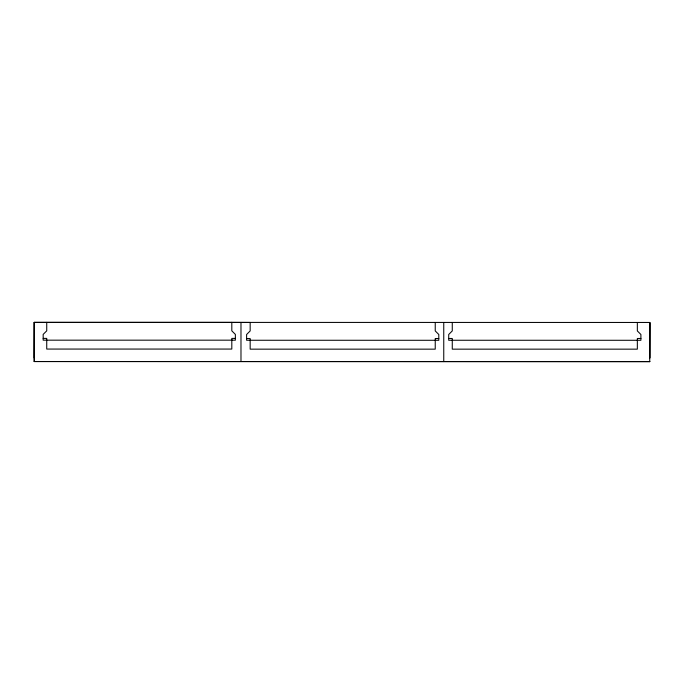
<?xml version="1.0" encoding="UTF-8"?>
<svg xmlns="http://www.w3.org/2000/svg" width="684" height="684" viewBox="0 0 684 684"><rect width="100%" height="100%" fill="white"/><g stroke="black" fill="none" stroke-linecap="round" stroke-linejoin="round"><path stroke-width="1.03" d="M34.2 361.537L649.8 361.614L34.2 361.537L34.277 322.369L231.808 322.369L231.808 330.842L235.364 334.399L235.364 340.204L231.808 340.204M34.277 361.52L34.277 322.369L34.2 357.98M240.982 361.554L240.982 322.421M443.754 361.579L443.754 322.463M649.723 361.631L649.8 322.463L34.2 322.386M43.169 338.392L46.734 338.392L46.734 349.062L231.808 349.062L231.808 338.392L235.364 338.392M448.713 338.477L452.269 338.477L452.269 349.156L637.343 349.156L637.343 338.477L640.899 338.477M246.608 338.554L250.164 338.554L250.164 349.156L435.238 349.156L435.238 338.52L438.795 338.52M232.158 340.17L43.169 340.17L43.169 334.399L46.734 330.842L46.734 322.369M231.731 322.386L250.164 322.463L250.164 330.936L246.608 334.493L246.608 340.256L438.795 340.29L438.795 334.493L435.238 330.936L435.238 322.463M649.8 358.057L649.8 322.463L649.723 358.065M637.343 322.463L637.343 330.936L640.899 334.493L640.899 340.29L448.713 340.256L448.713 334.493L452.269 330.936L452.269 322.463"/></g></svg>
